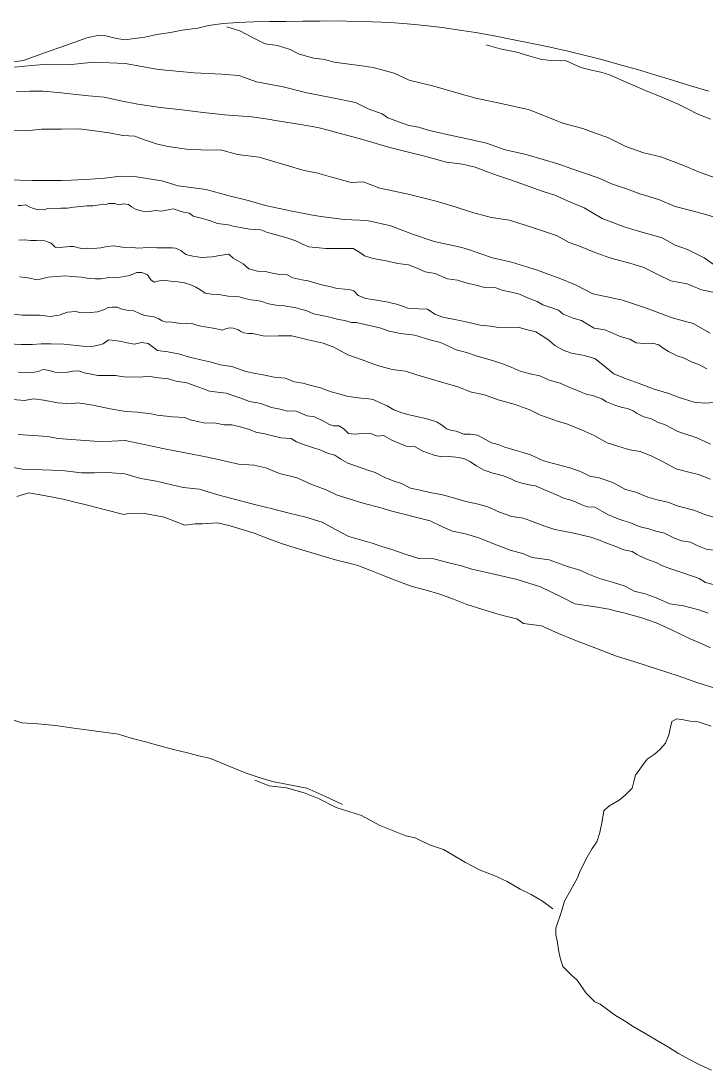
# Model space of a CAD drawing. Extents: x 683321 to 688873, y 7661944 to 7668387.
# Drawn here: x 686504.7 to 686712.4, y 7667116 to 7667434.2 of the extents above; entities that cross this region are included whole.
import ezdxf

# ---------------------------------------------------------------- set-up
doc = ezdxf.new("R2010")
doc.units = 0
doc.header["$MEASUREMENT"] = 0
doc.layers.add('01 CRESTA_Line', color=3, linetype='Continuous', lineweight=20)

msp = doc.modelspace()

# ---------------------------------------------------------------- linework, layer by layer
at = {"layer": '01 CRESTA_Line'}
for points in [[(686713.25, 7667412.83, 4162.94), (686707.69, 7667414.52, 4162.35), (686702.21, 7667416.23, 4161.79), (686696.86, 7667417.88, 4161.2), (686691.59, 7667419.47, 4160.65), (686686.36, 7667420.91, 4160.04), (686681.1, 7667422.34, 4159.55), (686675.82, 7667423.65, 4158.96), (686670.47, 7667424.99, 4158.4), (686665.14, 7667426.2, 4157.83), (686659.67, 7667427.35, 4157.2), (686654.17, 7667428.5, 4156.53), (686648.66, 7667429.56, 4155.82), (686643.18, 7667430.55, 4155.17), (686637.8, 7667431.43, 4154.59), (686632.45, 7667432.16, 4154.02), (686627.11, 7667432.77, 4153.49), (686621.84, 7667433.29, 4152.91), (686616.61, 7667433.68, 4152.33), (686611.33, 7667433.91, 4151.71), (686605.98, 7667434.05, 4151.18), (686600.67, 7667434.17, 4150.69), (686595.42, 7667434.16, 4150.16), (686590.18, 7667434.1, 4149.65), (686585.04, 7667434.04, 4149.16), (686580.03, 7667433.99, 4148.66), (686575.2, 7667433.91, 4148.19), (686570.58, 7667433.73, 4147.71), (686566.05, 7667433.45, 4147.29), (686561.59, 7667432.82, 4146.91), (686558.28, 7667432.01, 4147.45), (686553.62, 7667431.37, 4147.38), (686550.08, 7667430.72, 4147.1), (686545.84, 7667430.06, 4146.59), (686542.28, 7667429.3, 4146.16), (686536.04, 7667428.42, 4145.4), (686533.23, 7667428.98, 4145.21), (686530.44, 7667429.68, 4144.76), (686528.4, 7667429.82, 4144.34), (686524.63, 7667429.04, 4143.45), (686518.24, 7667426.76, 4142.82), (686511.86, 7667424.49, 4142.2), (686505.47, 7667422.21, 4141.57), (686501.77, 7667421.65, 4141.17)], [(686567.11, 7667432.42, 4147.62), (686571.05, 7667431.22, 4147.7), (686575.05, 7667429.07, 4147.79), (686578.77, 7667427.19, 4147.9), (686582.52, 7667426.74, 4148.8), (686586.29, 7667425.55, 4149.75), (686589.08, 7667424.11, 4148.87), (686593.45, 7667422.9, 4149.9), (686596.68, 7667422.46, 4150.25), (686599.67, 7667421.68, 4150.28), (686603.35, 7667421.2, 4150.18), (686607.3, 7667420.71, 4150.26), (686611.45, 7667420.07, 4150.46), (686617.9, 7667418.29, 4150.66), (686622.36, 7667416.2, 4150.56), (686629.9, 7667414.42, 4150.44), (686636.9, 7667412.39, 4150.25), (686642.61, 7667410.75, 4150.14), (686651.21, 7667408.96, 4150.12), (686658.9, 7667407.22, 4150.02), (686666.16, 7667404.3, 4150.01), (686669.26, 7667403.05, 4150.01), (686675.02, 7667401.51, 4149.87), (686679.06, 7667400, 4149.77), (686682.64, 7667398.86, 4149.72), (686688.09, 7667396.1, 4149.68), (686693.5, 7667394.21, 4149.71), (686698.75, 7667392.96, 4149.73), (686705.37, 7667390.42, 4149.76), (686710.11, 7667388.44, 4149.84), (686716.61, 7667386.12, 4149.84)], [(686713.75, 7667404.41, 4160.79), (686709.55, 7667406.15, 4160.61), (686706.75, 7667407.56, 4160.44), (686703.95, 7667408.97, 4160.28), (686699.01, 7667411.03, 4159.74), (686694.08, 7667413.1, 4159.42), (686689.15, 7667415.16, 4158.89), (686683.09, 7667417.87, 4157.63), (686680.49, 7667418.63, 4157.41), (686678.04, 7667419.15, 4157.21), (686674.45, 7667420.03, 4156.88), (686669.77, 7667422.16, 4156.4), (686668.19, 7667422.06, 4156.27), (686665.27, 7667422.19, 4155.99), (686662.24, 7667422.55, 4155.67), (686658.66, 7667423.61, 4155.25), (686655.09, 7667424.66, 4154.86), (686649.96, 7667425.76, 4154.4), (686645.77, 7667426.89, 4153.99)], [(686717.79, 7667373.76, 4140.05), (686712.33, 7667375.49, 4140.08), (686707.43, 7667376.79, 4140.15), (686703.1, 7667377.87, 4140.23), (686698.32, 7667379.95, 4140.31), (686694.74, 7667380.98, 4140.33), (686692.36, 7667381.72, 4140.33), (686688.29, 7667383.21, 4140.26), (686684.04, 7667384.66, 4140.17), (686679.75, 7667386.54, 4140.13), (686671.7, 7667389.27, 4140), (686667.8, 7667390.71, 4140.06), (686663, 7667392.12, 4140.04), (686657.48, 7667393.77, 4140.09), (686651.46, 7667395.12, 4140.15), (686645.84, 7667397.08, 4140.16), (686639.58, 7667398.52, 4140.18), (686634.36, 7667399.61, 4140.2), (686630.81, 7667400.47, 4140.21), (686628.16, 7667401.08, 4140.2), (686625.18, 7667401.97, 4140.18), (686622.28, 7667402.5, 4140.16), (686619.2, 7667403.58, 4140.15), (686615.96, 7667404.76, 4140.14), (686614.2, 7667406.05, 4140.15), (686609.96, 7667407.47, 4140.15), (686606.15, 7667409.43, 4140.16), (686599.17, 7667410.88, 4140.07), (686591.39, 7667412.41, 4140.08), (686584.18, 7667414.22, 4140.07), (686576.08, 7667415.68, 4140.16), (686570.78, 7667417.59, 4140.28), (686565.55, 7667418.01, 4140.39), (686557.18, 7667418.41, 4140.44), (686546.44, 7667419.42, 4140.47), (686536.24, 7667421.26, 4140.44), (686526.9, 7667421.69, 4140.41), (686519.92, 7667421.01, 4140.23), (686512.74, 7667421.03, 4139.89), (686507.99, 7667420.62, 4139.5), (686499.51, 7667419.89, 4138.82)], [(686714.85, 7667360.24, 4129.85), (686711.81, 7667362.29, 4129.87), (686706.77, 7667364.88, 4129.87), (686703.09, 7667366.16, 4129.9), (686699.15, 7667368.4, 4129.93), (686695.14, 7667369.52, 4129.97), (686691.25, 7667370.66, 4129.98), (686687.31, 7667371.86, 4129.99), (686684.12, 7667373.06, 4130.07), (686680.92, 7667374.25, 4130.18), (686678.16, 7667375.84, 4130.08), (686675.41, 7667377.44, 4130.02), (686671.27, 7667379.25, 4129.84), (686666.53, 7667381.31, 4129.74), (686662.99, 7667382.46, 4129.67), (686659.91, 7667383.55, 4129.62), (686656.84, 7667384.65, 4129.59), (686652.8, 7667386.06, 4129.68), (686649.21, 7667387.3, 4129.96), (686645.84, 7667388.49, 4129.97), (686642.43, 7667389.78, 4131), (686638.56, 7667390.7, 4131.3), (686633.72, 7667391.37, 4131.24), (686627.42, 7667393.11, 4131.52), (686620.96, 7667394.63, 4130.39), (686616.16, 7667395.86, 4130.34), (686612.41, 7667396.99, 4130.42), (686608.67, 7667398.13, 4130.51), (686605.28, 7667399.02, 4130.59), (686601.89, 7667399.91, 4130.66), (686598.28, 7667400.9, 4130.74), (686594.67, 7667401.9, 4130.79), (686588.88, 7667402.84, 4130.71), (686583.08, 7667403.79, 4130.55), (686578.9, 7667404.44, 4130.43), (686574.72, 7667405.09, 4130.31), (686570.55, 7667405.4, 4130.2), (686566.38, 7667405.72, 4130.11), (686559.93, 7667406.44, 4130.04), (686553.48, 7667407.17, 4130.05), (686547.03, 7667407.89, 4130.07), (686540.11, 7667408.9, 4130.15), (686534.99, 7667409.97, 4130.13), (686529.88, 7667411.04, 4130.15), (686525.21, 7667411.51, 4130.07), (686520.55, 7667411.98, 4130.1), (686516, 7667412.43, 4130.15), (686511.44, 7667412.89, 4130.27), (686507.37, 7667412.84, 4130.36), (686503.29, 7667412.79, 4130.36)], [(686502.2, 7667400.92, 4120.17), (686506.33, 7667400.86, 4120.19), (686510.94, 7667401.33, 4120.21), (686516.98, 7667401.4, 4121.02), (686522.36, 7667401.5, 4121.75), (686526.33, 7667400.94, 4121.43), (686531.48, 7667400.22, 4121.03), (686535.62, 7667399.46, 4120.81), (686539.19, 7667399.23, 4120.61), (686542.13, 7667398.1, 4120.51), (686546.08, 7667396.76, 4120.37), (686549.32, 7667396.12, 4120.35), (686554.87, 7667395.26, 4120.36), (686561.34, 7667394.94, 4120.24), (686565.15, 7667395.07, 4120.23), (686570.37, 7667393.71, 4120.2), (686576.96, 7667392.81, 4120.2), (686582.63, 7667391.1, 4120.1), (686590.58, 7667388.86, 4120.22), (686594.28, 7667388.11, 4120.23), (686598.5, 7667386.9, 4120.15), (686604.83, 7667385.16, 4120.24), (686608.44, 7667385.4, 4120.24), (686613.49, 7667383.5, 4120.19), (686621.74, 7667381.7, 4120.13), (686630.56, 7667379.47, 4120.14), (686636.64, 7667377.65, 4120.19), (686641.32, 7667376.13, 4120.08), (686647.3, 7667374.54, 4119.96), (686652.82, 7667373.76, 4119.8), (686660.14, 7667371.46, 4119.67), (686667.1, 7667369.09, 4119.49), (686670.87, 7667367, 4119.44), (686674, 7667365.88, 4119.46), (686678.46, 7667364, 4119.59), (686682.92, 7667362.47, 4119.78), (686686.19, 7667361.49, 4119.78), (686689.3, 7667360.74, 4119.87), (686693.56, 7667359.37, 4119.96), (686697.76, 7667357.25, 4119.93), (686701.77, 7667355.38, 4119.89), (686706.67, 7667354.39, 4119.89), (686711.03, 7667352.63, 4119.84), (686715.48, 7667351.66, 4120.24)], [(686500.69, 7667385.98, 4109.67), (686507.97, 7667385.81, 4109.7), (686513.12, 7667385.81, 4109.85), (686516.85, 7667385.75, 4109.87), (686519.94, 7667385.89, 4109.93), (686524.26, 7667386.12, 4109.91), (686530.17, 7667386.52, 4109.86), (686534.84, 7667387.05, 4109.98), (686539.1, 7667386.99, 4110.15), (686547.39, 7667385.69, 4110.1), (686552.36, 7667384.15, 4110.08), (686560.89, 7667383.03, 4110.07), (686567.46, 7667381.28, 4110.05), (686573.14, 7667379.83, 4110), (686579.23, 7667378.11, 4110.08), (686586.93, 7667376.51, 4110.2), (686592.61, 7667375.39, 4110.35), (686595.6, 7667374.83, 4110.39), (686602.73, 7667374, 4110.64), (686609.66, 7667373.67, 4110.71), (686616.84, 7667372.04, 4110.69), (686623.42, 7667369.53, 4110.63), (686629.98, 7667367.27, 4110.64), (686635.16, 7667366.2, 4110.53), (686638.36, 7667365.47, 4110.43), (686640.67, 7667364.71, 4110.36), (686644.15, 7667363.52, 4110.29), (686647.63, 7667362.32, 4110.26), (686653.46, 7667360.96, 4110.22), (686657.37, 7667359.77, 4110.18), (686661.29, 7667358.58, 4110.19), (686664.59, 7667357.35, 4110.21), (686667.89, 7667356.11, 4110.24), (686672.81, 7667354.17, 4110.3), (686678.11, 7667351.4, 4110.38), (686683.38, 7667350.26, 4110.38), (686687.04, 7667349.46, 4110.38), (686694.03, 7667347.12, 4110.41), (686702.11, 7667344.14, 4110.36), (686708.46, 7667342.4, 4110.37), (686713.65, 7667339.46, 4110.32)], [(686503.82, 7667378.23, 4101.41), (686504.76, 7667378.16, 4101.37), (686506.1, 7667378.36, 4101.37), (686507.2, 7667377.84, 4101.47), (686508.2, 7667377.35, 4101.4), (686509.52, 7667377.03, 4101.31), (686511.56, 7667376.89, 4101.23), (686512.87, 7667377.27, 4101.16), (686514.15, 7667377.22, 4101.17), (686515.49, 7667377.31, 4101.07), (686516.8, 7667377.4, 4101.13), (686518.85, 7667377.41, 4101.06), (686520.65, 7667377.73, 4100.85), (686522.88, 7667377.86, 4100.7), (686524.69, 7667378.09, 4100.66), (686526.45, 7667378.12, 4100.77), (686528.47, 7667378.36, 4100.69), (686530.38, 7667378.52, 4100.88), (686531.31, 7667378.76, 4100.97), (686533.07, 7667378.83, 4100.79), (686534.35, 7667378.44, 4100.76), (686535.74, 7667378.68, 4100.65), (686537.27, 7667378.5, 4100.65), (686538.23, 7667377.79, 4100.53), (686539.62, 7667376.97, 4100.5), (686541.58, 7667376.46, 4100.26), (686543.62, 7667376.41, 4100.15), (686545.47, 7667376.67, 4100.24), (686547.28, 7667376.46, 4100.15), (686549.3, 7667376.85, 4100.1), (686550.81, 7667377.2, 4100.2), (686552.32, 7667376.73, 4100.28), (686554.02, 7667376.17, 4100.23), (686555.81, 7667375.86, 4099.93), (686556.86, 7667374.95, 4099.91), (686558.89, 7667374.41, 4099.81), (686561.81, 7667373.62, 4099.84), (686564.33, 7667372.78, 4099.94), (686567.54, 7667372.35, 4099.86), (686568.99, 7667371.95, 4099.89), (686571.23, 7667371.49, 4099.97), (686573.95, 7667371.02, 4099.86), (686577.39, 7667370.83, 4099.52), (686579.48, 7667370.02, 4099.42), (686582.17, 7667369.25, 4099.27), (686585.34, 7667368.4, 4099.33), (686587.99, 7667367.51, 4099.3), (686590.1, 7667366.49, 4099.32), (686592.01, 7667365.69, 4099.42), (686597.16, 7667365.13, 4099.21), (686599.62, 7667365.15, 4099.52), (686604.11, 7667365.14, 4098.84), (686605.45, 7667365.17, 4099.41), (686607.41, 7667363.95, 4099.37), (686608.89, 7667362.94, 4099.51), (686611.47, 7667362.12, 4099.51), (686615.41, 7667361.42, 4099.35), (686618.98, 7667360.64, 4099.53), (686622.17, 7667360.2, 4100.09), (686624.84, 7667359.21, 4099.5), (686627.28, 7667358.06, 4099.39), (686630.32, 7667357.62, 4099.55), (686634.05, 7667355.99, 4099.49), (686637.03, 7667355.5, 4099.5), (686639.98, 7667354.6, 4099.5), (686642.67, 7667354.03, 4099.41), (686645.68, 7667353.25, 4099.61), (686648.34, 7667353.28, 4099.35), (686650.85, 7667352.42, 4099.64), (686653.38, 7667351.9, 4099.56), (686655.85, 7667351.28, 4099.61), (686658.23, 7667350.16, 4099.68), (686661.2, 7667349.06, 4099.62), (686662.94, 7667348.02, 4099.75), (686665.03, 7667347.35, 4099.57), (686667.66, 7667346.46, 4099.81), (686669.14, 7667345.24, 4099.7), (686672.17, 7667344.03, 4099.85), (686674.68, 7667343.31, 4099.75), (686676.28, 7667342.31, 4100.04), (686678.5, 7667340.99, 4099.68), (686681.75, 7667340.44, 4099.76), (686683.62, 7667339.67, 4099.67), (686686.36, 7667338.47, 4099.68), (686689.28, 7667337.7, 4099.82), (686691.18, 7667336.52, 4099.73), (686693.71, 7667336.31, 4099.58), (686696.21, 7667336.42, 4099.72), (686698.08, 7667335.91, 4099.78), (686699.41, 7667334.93, 4099.67), (686701.06, 7667333.92, 4099.55), (686703.68, 7667332.63, 4099.6), (686705.55, 7667331.96, 4099.53), (686708.17, 7667330.67, 4099.73), (686710.18, 7667329.96, 4099.6), (686712.62, 7667328.69, 4099.59)], [(686504.01, 7667367.68, 4090.93), (686505.81, 7667367.76, 4090.82), (686507.69, 7667367.61, 4090.81), (686509.42, 7667367.55, 4090.59), (686511.42, 7667367.7, 4090.67), (686512.95, 7667367.04, 4090.55), (686513.88, 7667366.82, 4090.55), (686514.5, 7667366.13, 4090.51), (686515.11, 7667365.55, 4090.46), (686516.01, 7667365.34, 4090.39), (686517.34, 7667365.59, 4090.17), (686518.46, 7667365.67, 4090.12), (686519.54, 7667365.74, 4090.21), (686520.62, 7667365.76, 4090.15), (686521.48, 7667365.57, 4090.15), (686522.17, 7667365.34, 4090.14), (686523.51, 7667365.06, 4090.14), (686524.94, 7667365.24, 4090.12), (686526.56, 7667365.2, 4090), (686528.96, 7667365.31, 4089.84), (686530.82, 7667365.72, 4089.93), (686532.74, 7667365.97, 4090.22), (686534.18, 7667365.77, 4090.22), (686536.09, 7667365.43, 4090.35), (686538.23, 7667365.54, 4090.28), (686540.05, 7667365.22, 4090.38), (686543.41, 7667365.47, 4089.99), (686545.87, 7667365.36, 4090.35), (686547.97, 7667365.32, 4090.27), (686550.54, 7667365.32, 4090.26), (686551.51, 7667365.27, 4090.35), (686553.14, 7667364.58, 4090.41), (686554.68, 7667363.35, 4090.69), (686556.81, 7667362.85, 4090.23), (686559.43, 7667362.4, 4089.95), (686562.63, 7667362.59, 4089.34), (686565.58, 7667363.15, 4089.76), (686567.71, 7667363.46, 4089.56), (686569.01, 7667362.25, 4089.83), (686570.7, 7667361.27, 4090.06), (686572.07, 7667360.46, 4089.89), (686573.78, 7667358.95, 4089.82), (686576.4, 7667358.29, 4089.53), (686578.88, 7667358.19, 4089.68), (686580.48, 7667357.73, 4089.7), (686583.02, 7667357.31, 4089.59), (686585.38, 7667357.2, 4089.42), (686587.1, 7667356.26, 4089.32), (686589.87, 7667355.69, 4089.12), (686591.82, 7667355.34, 4089.03), (686594.09, 7667354.66, 4089.29), (686595.83, 7667354.13, 4089.24), (686598.24, 7667353.63, 4089.04), (686600.55, 7667353.01, 4089.29), (686602.85, 7667352.78, 4089.13), (686604.66, 7667352.58, 4089.1), (686605.61, 7667352.31, 4089.07), (686606.98, 7667350.86, 4089.16), (686609.25, 7667349.94, 4089.07), (686611.84, 7667349.6, 4089.1), (686616.02, 7667348.91, 4089.19), (686618.93, 7667348.18, 4089.03), (686622.02, 7667347.02, 4089.18), (686625.29, 7667346.83, 4089.13), (686627.91, 7667346.75, 4089.44), (686630.23, 7667345.23, 4089.19), (686632.64, 7667344.3, 4089.84), (686636.24, 7667343.64, 4089.29), (686640.1, 7667342.78, 4089.72), (686643.89, 7667341.86, 4090.13), (686647.04, 7667341.59, 4089.94), (686650.08, 7667341.1, 4090), (686653.14, 7667341.24, 4090.26), (686655.46, 7667341.26, 4090.4), (686657.91, 7667340.6, 4090.34), (686660.8, 7667339.85, 4090.13), (686662.7, 7667338.66, 4090.32), (686664.79, 7667337.36, 4090.28), (686666.56, 7667335.77, 4090), (686669.13, 7667334.34, 4089.96), (686671.64, 7667333.4, 4089.9), (686675.1, 7667332.81, 4090.06), (686678.67, 7667331.82, 4089.83), (686681.11, 7667329.91, 4089.79), (686684.5, 7667327.17, 4089.72), (686687.66, 7667325.83, 4089.71), (686692.16, 7667324.23, 4089.56), (686696.64, 7667322.52, 4089.37), (686701.18, 7667321.15, 4089), (686704.31, 7667319.98, 4089.23), (686708.77, 7667318.55, 4089.14), (686711.91, 7667318.25, 4089.5), (686714.93, 7667318.46, 4089.61)], [(686504.29, 7667356.53, 4080.05), (686506.74, 7667356.21, 4080.18), (686509.66, 7667355.61, 4080.28), (686512.94, 7667356.47, 4080.35), (686515.48, 7667356.69, 4080.41), (686518.2, 7667356.82, 4080.34), (686520.09, 7667356.65, 4080.32), (686522.9, 7667356.42, 4080.18), (686525.4, 7667356.07, 4080.13), (686527.32, 7667355.93, 4080.12), (686528.93, 7667355.99, 4080.1), (686531.4, 7667356.31, 4080.21), (686532.69, 7667356.29, 4080.24), (686534.25, 7667356.38, 4080.28), (686537.62, 7667356.98, 4080.39), (686539.86, 7667357.86, 4080.41), (686541.38, 7667357.91, 4080.33), (686543.09, 7667357.16, 4080.13), (686544.2, 7667355.53, 4080.1), (686545.22, 7667354.96, 4080.03), (686546.21, 7667355.26, 4080.1), (686547.72, 7667355.52, 4080.03), (686550.04, 7667355.2, 4079.99), (686552.27, 7667355.01, 4080.01), (686554.26, 7667354.71, 4080.01), (686556.21, 7667354.17, 4079.94), (686557.69, 7667353.42, 4079.88), (686558.94, 7667352.7, 4079.95), (686560.57, 7667351.63, 4079.88), (686562.48, 7667351.33, 4079.94), (686564.68, 7667351.18, 4079.85), (686567.55, 7667350.65, 4079.84), (686570.81, 7667350.49, 4079.77), (686572.61, 7667350.03, 4079.82), (686574.44, 7667349.63, 4079.85), (686576.25, 7667349.37, 4079.82), (686577.81, 7667349.12, 4079.82), (686579.31, 7667348.5, 4079.78), (686580.85, 7667348.19, 4079.89), (686582.08, 7667347.98, 4079.96), (686584.13, 7667347.91, 4079.93), (686585.65, 7667347.54, 4079.93), (686587.74, 7667347.27, 4079.94), (686589.11, 7667346.83, 4079.99), (686591.36, 7667346.25, 4080.15), (686593.43, 7667345.38, 4080.12), (686594.95, 7667345.04, 4080.3), (686596.94, 7667344.58, 4080.37), (686598.71, 7667344.22, 4080.37), (686601.01, 7667343.64, 4080.43), (686602.89, 7667343.27, 4080.46), (686604.88, 7667342.69, 4080.5), (686606.41, 7667342.71, 4080.44), (686608.55, 7667342.21, 4080.28), (686613.52, 7667341.11, 4080.13), (686616.31, 7667340.1, 4080.14), (686619.8, 7667339.42, 4080.16), (686624.07, 7667338.82, 4079.93), (686628.67, 7667337.43, 4079.98), (686631.94, 7667336.63, 4079.91), (686634.5, 7667335.44, 4079.77), (686636.67, 7667334.42, 4079.8), (686639.81, 7667333.61, 4079.8), (686643.03, 7667332.54, 4079.71), (686646.94, 7667331.37, 4079.58), (686650.18, 7667330.38, 4079.67), (686653.37, 7667329.14, 4079.61), (686656.05, 7667327.97, 4079.69), (686659.13, 7667327.13, 4079.67), (686662.04, 7667326.51, 4079.76), (686664.86, 7667325.25, 4080.06), (686668.23, 7667324.31, 4079.73), (686671.34, 7667322.87, 4079.73), (686673.9, 7667321.85, 4079.68), (686675.75, 7667321.11, 4079.7), (686678.27, 7667320.49, 4079.66), (686680.84, 7667319.57, 4079.29), (686682.27, 7667318.68, 4079.66), (686684.73, 7667317.59, 4079.68), (686687.02, 7667316.92, 4079.57), (686688.57, 7667316.63, 4079.59), (686690.32, 7667315.88, 4079.62), (686691.55, 7667315.09, 4079.66), (686693.51, 7667314.12, 4079.66), (686695.86, 7667313.44, 4079.61), (686697.86, 7667312.38, 4079.61), (686699.83, 7667311.74, 4079.68), (686701.89, 7667310.65, 4079.68), (686703.64, 7667309.78, 4079.59), (686705.61, 7667309.07, 4079.53), (686707.9, 7667308.32, 4079.58), (686709.66, 7667307.74, 4079.62), (686711.82, 7667306.67, 4079.61), (686713.81, 7667305.84, 4079.49)], [(686502.19, 7667345.26, 4070.03), (686505.18, 7667344.92, 4070), (686507.45, 7667344.95, 4070.05), (686510.31, 7667344.91, 4070.01), (686513.51, 7667344.57, 4070.19), (686516.26, 7667344.93, 4070.05), (686518.8, 7667345.89, 4070.27), (686521.35, 7667346.05, 4070.22), (686522.9, 7667345.65, 4070.36), (686525.75, 7667345.74, 4070.34), (686527.93, 7667345.9, 4070.43), (686529.98, 7667346.68, 4070.21), (686531.14, 7667347.22, 4070.3), (686532.42, 7667347.37, 4070.28), (686533.92, 7667347.32, 4070.31), (686535, 7667346.83, 4070.34), (686537.25, 7667346.35, 4070.23), (686538.96, 7667346.25, 4070.44), (686540.64, 7667345.48, 4070.31), (686542.3, 7667344.8, 4070.16), (686543.7, 7667344.6, 4070.16), (686545.11, 7667344.4, 4070.13), (686546.48, 7667343.81, 4070.14), (686547.52, 7667343.26, 4070.11), (686548.81, 7667342.85, 4070.09), (686549.88, 7667342.86, 4070.12), (686551.71, 7667342.62, 4070.02), (686553.17, 7667342.44, 4070.08), (686554.91, 7667342.46, 4070.27), (686556.46, 7667342.38, 4070.25), (686557.99, 7667341.93, 4070.24), (686559.23, 7667341.63, 4070.25), (686560.54, 7667341.44, 4070.19), (686561.7, 7667341.19, 4070.15), (686562.95, 7667340.96, 4070.2), (686564.5, 7667340.65, 4070.15), (686565.8, 7667340.38, 4070.15), (686566.66, 7667340.78, 4070.11), (686567.88, 7667341.07, 4070.11), (686569.06, 7667341.02, 4070.22), (686570.47, 7667340.59, 4070.05), (686571.37, 7667339.97, 4070.1), (686572.27, 7667339.53, 4070.15), (686573.72, 7667339.39, 4070.18), (686574.94, 7667339.39, 4070.27), (686578.59, 7667338.54, 4070.33), (686582.78, 7667338.67, 4070.76), (686586.8, 7667338.62, 4070.76), (686591.82, 7667337.45, 4070.78), (686596.29, 7667336.42, 4070.69), (686599.6, 7667335.22, 4070.73), (686603.77, 7667332.85, 4070.61), (686608.13, 7667331.34, 4070.55), (686612.84, 7667329.63, 4070.59), (686617.24, 7667328.46, 4070.44), (686621.26, 7667327.99, 4070.24), (686624.77, 7667326.86, 4070.25), (686628.47, 7667325.7, 4070.1), (686632.6, 7667324.54, 4070.01), (686637.18, 7667323.16, 4070.12), (686641.27, 7667321.57, 4070.01), (686645.29, 7667320.72, 4070), (686649.37, 7667319.23, 4070), (686654.51, 7667317.81, 4070.06), (686658.98, 7667316.26, 4070.04), (686662.23, 7667314.55, 4070.05), (686667.42, 7667312.79, 4070.3), (686670.37, 7667311.89, 4070.29), (686674.89, 7667310, 4070.53), (686678.52, 7667308.44, 4070.5), (686682.46, 7667306.23, 4070.54), (686685.97, 7667305.1, 4070.41), (686689.35, 7667304.1, 4070.41), (686692.46, 7667303.6, 4070.38), (686695.74, 7667302.29, 4070.34), (686699.24, 7667300.53, 4070.19), (686703.4, 7667298.33, 4070.03), (686706.83, 7667297.42, 4070.26), (686710.14, 7667296.56, 4070.34), (686713.76, 7667295.2, 4070.32)], [(686715.43, 7667283.43, 4060.27), (686712.3, 7667284.37, 4060.22), (686708.7, 7667285.8, 4060.28), (686703.95, 7667287.02, 4059.99), (686700.83, 7667288.2, 4060.09), (686697.6, 7667288.89, 4060.25), (686694.77, 7667289.76, 4060.31), (686691.17, 7667291.2, 4060.36), (686687.95, 7667292.04, 4060.24), (686684.19, 7667294.18, 4060.24), (686679.99, 7667295.61, 4060.29), (686677.21, 7667296.12, 4060.45), (686674.37, 7667297.48, 4060.43), (686671.13, 7667298.6, 4060.26), (686667.63, 7667299.5, 4060.21), (686663.13, 7667300.78, 4060.08), (686659.21, 7667302.6, 4060.13), (686656.97, 7667303.24, 4060.15), (686654.15, 7667304.11, 4060.09), (686651.45, 7667304.94, 4060.14), (686649.4, 7667305.7, 4060.2), (686647.35, 7667306.21, 4060.12), (686645.5, 7667307.26, 4060.12), (686643.12, 7667308.53, 4059.98), (686640.9, 7667308.81, 4060.05), (686639, 7667308.83, 4060.06), (686636.66, 7667309.71, 4060.03), (686635.25, 7667309.96, 4060.06), (686633.68, 7667310.44, 4060.11), (686632.2, 7667311.67, 4060.05), (686630.91, 7667312.45, 4060.04), (686629.48, 7667312.95, 4060.16), (686626.99, 7667313.72, 4060.19), (686624.63, 7667314.24, 4060.19), (686622.42, 7667314.68, 4060.14), (686620.15, 7667315.35, 4060.22), (686617.75, 7667316.19, 4060.15), (686615.69, 7667317.42, 4060.13), (686613.38, 7667318.49, 4060.13), (686611.51, 7667319.36, 4060.08), (686609.54, 7667319.7, 4060.03), (686607.84, 7667319.77, 4060.05), (686605.46, 7667320.07, 4060.08), (686603.45, 7667320.34, 4060.17), (686601.04, 7667321.11, 4060.18), (686598.74, 7667321.64, 4060.22), (686595.53, 7667322.89, 4060.04), (686592.72, 7667323.64, 4060.21), (686590.18, 7667324.3, 4060.22), (686587.64, 7667324.73, 4060.11), (686584.84, 7667325.86, 4060.08), (686581.44, 7667326.17, 4060.15), (686578.17, 7667326.87, 4060), (686575.76, 7667327.27, 4060.04), (686572.83, 7667327.87, 4060.04), (686568.65, 7667329.4, 4060.07), (686565.22, 7667329.89, 4060.16), (686561.99, 7667330.76, 4060.4), (686559.23, 7667331.34, 4060.27), (686555.84, 7667332.22, 4060.36), (686552.42, 7667333.22, 4060.45), (686549.24, 7667333.76, 4060.33), (686546.09, 7667334.2, 4060.54), (686543.27, 7667336.35, 4060.32), (686541.39, 7667336.65, 4060.56), (686539.06, 7667336.11, 4060.65), (686536.89, 7667336.52, 4060.57), (686535.08, 7667336.94, 4060.62), (686533.13, 7667337.2, 4060.69), (686531.23, 7667337.47, 4060.19), (686529.57, 7667336.25, 4059.19), (686528.11, 7667335.84, 4058.97), (686526.69, 7667335.51, 4058.85), (686524.31, 7667335.43, 4059.04), (686521.52, 7667335.77, 4058.96), (686517.68, 7667336.11, 4059.02), (686513.87, 7667336.25, 4059.06), (686510.78, 7667336.27, 4058.94), (686508.09, 7667336.03, 4058.97), (686504.77, 7667336.02, 4059.15), (686500.9, 7667336.21, 4059.19)], [(686714.58, 7667273.69, 4049.86), (686712.4, 7667273.96, 4049.8), (686709.92, 7667274.94, 4049.98), (686707.65, 7667276.09, 4049.96), (686704.96, 7667276.51, 4050.14), (686702.89, 7667277.29, 4050.05), (686699.86, 7667278.85, 4050.06), (686697.23, 7667279.46, 4050.21), (686694.78, 7667280.25, 4050.15), (686693.18, 7667280.56, 4050.1), (686691.34, 7667281.12, 4050.05), (686689.28, 7667282.01, 4050.01), (686687.17, 7667282.62, 4050.26), (686685.28, 7667283.36, 4050.17), (686682.85, 7667284.34, 4050.22), (686680.8, 7667285.48, 4050.29), (686678.68, 7667286.73, 4050.29), (686676.47, 7667286.82, 4050.22), (686674.76, 7667287.37, 4050.33), (686672.86, 7667288.3, 4050.43), (686671.1, 7667288.9, 4050.19), (686669.53, 7667289.27, 4050.22), (686667.09, 7667290.42, 4050.36), (686663.18, 7667292.05, 4050.37), (686660.68, 7667293.13, 4050.4), (686658.83, 7667293.44, 4050.46), (686656.53, 7667293.98, 4050.5), (686654.67, 7667294.61, 4050.65), (686653.24, 7667295.26, 4050.66), (686650.96, 7667296.16, 4050.48), (686647.45, 7667297.15, 4050.61), (686644.92, 7667298.05, 4050.62), (686642.82, 7667299.2, 4051), (686640.83, 7667300.58, 4051.1), (686639.18, 7667301.37, 4050.89), (686637.45, 7667301.74, 4050.8), (686634.62, 7667302.03, 4050.29), (686632.25, 7667301.92, 4050.02), (686629.94, 7667302.51, 4049.98), (686626.59, 7667303.7, 4050.08), (686624.18, 7667305.01, 4049.57), (686621.47, 7667305.22, 4049.79), (686619.25, 7667306.07, 4049.46), (686617.15, 7667307.06, 4049.46), (686614.62, 7667308.38, 4049.01), (686612.75, 7667308.21, 4049.43), (686610.46, 7667309.13, 4049.38), (686608.26, 7667309.03, 4049.41), (686605.78, 7667308.81, 4049.35), (686604.01, 7667309.02, 4049.19), (686602.76, 7667310.2, 4049.12), (686601.17, 7667311.36, 4049.38), (686599.45, 7667311.39, 4049.54), (686598.28, 7667311.72, 4049.74), (686596.42, 7667312.8, 4049.72), (686593.65, 7667314.07, 4049.72), (686591.45, 7667314.41, 4049.73), (686587.9, 7667315.96, 4049.63), (686585.49, 7667315.86, 4049.76), (686582.82, 7667316.49, 4049.84), (686580.67, 7667316.96, 4049.66), (686577.46, 7667318.11, 4049.38), (686574.02, 7667318.73, 4049.73), (686571.35, 7667319.8, 4049.56), (686568.9, 7667320.56, 4049.75), (686566.94, 7667321.24, 4049.58), (686564.24, 7667321.53, 4049.45), (686561.86, 7667321.92, 4049.54), (686559.74, 7667322.71, 4049.53), (686557.53, 7667323.53, 4049.54), (686554.73, 7667324.46, 4049.56), (686552.06, 7667324.79, 4049.77), (686549.46, 7667325.6, 4049.78), (686546.4, 7667325.97, 4049.84), (686543.14, 7667326.38, 4049.99), (686540.84, 7667326.17, 4049.92), (686538.82, 7667326.23, 4049.97), (686536.9, 7667326.17, 4050), (686535.05, 7667326.3, 4049.95), (686533.41, 7667326.64, 4050.04), (686531.47, 7667326.65, 4050.01), (686529.59, 7667326.61, 4050.03), (686528.02, 7667326.63, 4050.13), (686526.44, 7667326.97, 4050.06), (686523.85, 7667327.43, 4050.07), (686522.21, 7667328, 4049.98), (686520.52, 7667327.96, 4049.98), (686518.86, 7667327.69, 4049.95), (686517.26, 7667327.54, 4049.87), (686514.92, 7667327.67, 4049.87), (686513.31, 7667328.15, 4049.81), (686511.41, 7667328.5, 4049.79), (686509.92, 7667327.83, 4049.77), (686507.72, 7667327.47, 4049.83), (686506.18, 7667327.58, 4049.97), (686503.82, 7667327.67, 4049.97)], [(686502.19, 7667319.39, 4039.86), (686505.77, 7667319.03, 4039.9), (686508.52, 7667319.51, 4039.97), (686511.63, 7667319.18, 4039.97), (686515.73, 7667318.31, 4039.93), (686520.01, 7667318.07, 4040), (686521.82, 7667318.32, 4040.1), (686525.35, 7667317.83, 4040.18), (686526.96, 7667317.54, 4040.21), (686531.72, 7667316.51, 4040.2), (686536.47, 7667315.68, 4040.18), (686540.02, 7667315.46, 4040.16), (686544.14, 7667315.05, 4040.1), (686546, 7667314.57, 4040.08), (686550.65, 7667314.06, 4040.02), (686554.28, 7667313.92, 4040.05), (686556.11, 7667313.23, 4039.71), (686558.18, 7667312.65, 4039.67), (686560.15, 7667312.25, 4039.65), (686563.73, 7667312.14, 4039.77), (686566.33, 7667311.7, 4039.81), (686568.64, 7667311.63, 4039.85), (686571.59, 7667310.92, 4039.88), (686573.98, 7667310.22, 4039.68), (686575.89, 7667309.44, 4039.9), (686578.59, 7667308.93, 4039.86), (686580.57, 7667308.44, 4039.73), (686583.5, 7667307.69, 4039.72), (686586.64, 7667307.54, 4039.75), (686588.26, 7667306.48, 4039.94), (686590.4, 7667305.68, 4039.68), (686593.1, 7667304.75, 4039.63), (686595.6, 7667303.99, 4039.58), (686597.59, 7667303.09, 4039.58), (686599.82, 7667302.42, 4039.43), (686601.68, 7667301.29, 4039.67), (686603.79, 7667300.01, 4039.2), (686607.01, 7667298.91, 4039.41), (686609.87, 7667297.91, 4039.25), (686612.05, 7667297.22, 4039.52), (686614.79, 7667295.76, 4039.41), (686617.53, 7667294.69, 4039.49), (686620.06, 7667293.85, 4039.55), (686622.83, 7667292.47, 4039.62), (686625.72, 7667291.89, 4039.99), (686628.7, 7667291.17, 4039.91), (686632.46, 7667290.47, 4039.98), (686636.57, 7667289.3, 4040.13), (686639.57, 7667288.39, 4040.03), (686642.96, 7667287.75, 4040.11), (686646.26, 7667286.79, 4039.69), (686649.74, 7667285.22, 4039.53), (686653.49, 7667283.89, 4039.7), (686657.09, 7667283.33, 4039.45), (686659.99, 7667282.23, 4039.78), (686663.55, 7667280.96, 4039.53), (686666.58, 7667279.91, 4039.86), (686668.66, 7667279.52, 4039.94), (686672.3, 7667278.81, 4040.11), (686674.87, 7667278.18, 4039.94), (686677.49, 7667277.57, 4039.53), (686680.1, 7667276.69, 4040.17), (686682.03, 7667275.83, 4040.35), (686685.07, 7667274.81, 4040.42), (686687.5, 7667273.79, 4040.49), (686690.06, 7667273.26, 4039.86), (686691.35, 7667272.48, 4040.38), (686692.41, 7667271.82, 4040.31), (686694.96, 7667270.68, 4040.05), (686697.33, 7667269.9, 4040.35), (686699.18, 7667268.93, 4040.3), (686701.41, 7667268.1, 4040.54), (686703.23, 7667267.43, 4040.31), (686705.67, 7667266.67, 4040.18), (686708.35, 7667265.8, 4040.33), (686710.29, 7667265.08, 4040.29), (686712.28, 7667263.85, 4040.33), (686714.96, 7667263.11, 4040.19)], [(686713.01, 7667254.52, 4030.25), (686710.27, 7667255.56, 4030.29), (686705.55, 7667256.74, 4030.32), (686701.44, 7667257.36, 4030.32), (686697.29, 7667259.15, 4030.24), (686693.91, 7667260.43, 4030.2), (686690.64, 7667261.19, 4030.17), (686687.93, 7667262.68, 4030.16), (686684.34, 7667263.89, 4030.16), (686680.07, 7667265.1, 4030.13), (686676.54, 7667266.42, 4030.09), (686674.4, 7667267.43, 4030.04), (686670.4, 7667268.66, 4029.96), (686664.82, 7667270.72, 4029.89), (686659.67, 7667271.43, 4029.99), (686656.85, 7667272.6, 4029.91), (686653.32, 7667273.55, 4029.98), (686648.25, 7667275.49, 4030.05), (686643.48, 7667277.41, 4030.1), (686639.46, 7667278.63, 4030.15), (686635.56, 7667279.39, 4030.16), (686632.53, 7667280.68, 4030.13), (686628.77, 7667282.55, 4030.16), (686624.33, 7667283.66, 4030.11), (686620.76, 7667284.57, 4030.03), (686617.12, 7667285.45, 4029.99), (686613.46, 7667286.61, 4029.97), (686608.75, 7667287.79, 4029.93), (686604.25, 7667289.26, 4029.84), (686600.52, 7667290.38, 4029.81), (686597.26, 7667291.9, 4029.82), (686592.61, 7667293.65, 4029.73), (686588.46, 7667295.54, 4029.72), (686583.12, 7667296.93, 4029.64), (686578.9, 7667298.6, 4029.58), (686575.31, 7667299.4, 4029.54), (686570.61, 7667299.75, 4029.55), (686567.14, 7667300.53, 4029.51), (686563.67, 7667301.31, 4029.55), (686560.2, 7667302.09, 4029.58), (686556.05, 7667302.88, 4029.63), (686551.89, 7667303.67, 4029.73), (686547.74, 7667304.47, 4029.87), (686543.92, 7667305.29, 4029.92), (686540.09, 7667306.11, 4029.97), (686536.27, 7667306.93, 4030.09), (686532.27, 7667306.76, 4030.14), (686528.27, 7667306.59, 4030.24), (686524.12, 7667306.89, 4030.43), (686519.98, 7667307.2, 4030.38), (686515.83, 7667307.5, 4030.34), (686512.88, 7667308.09, 4030.33), (686508.41, 7667308.46, 4030.33), (686503.84, 7667308.76, 4030.41)], [(686498.4, 7667299.4, 4020.48), (686505.13, 7667298.2, 4020.32), (686508.28, 7667298.09, 4020.31), (686513.92, 7667297.92, 4020.32), (686517.97, 7667297.76, 4020.31), (686523, 7667297.09, 4020.27), (686526.96, 7667297.14, 4020.25), (686530.92, 7667297.19, 4020.25), (686536.18, 7667296.78, 4020.23), (686541, 7667295.35, 4020.21), (686545.82, 7667294.6, 4020.27), (686550.42, 7667293.47, 4020.23), (686553.87, 7667292.67, 4020.19), (686558.85, 7667292.16, 4020.19), (686564.36, 7667290.41, 4020.17), (686570.12, 7667288.91, 4020.22), (686575.88, 7667287.41, 4020.24), (686580.94, 7667286.15, 4020.18), (686585.99, 7667284.89, 4020.1), (686591.05, 7667283.62, 4020.08), (686596.02, 7667282.16, 4020.05), (686600.05, 7667279.96, 4019.98), (686604.09, 7667277.76, 4019.94), (686607.64, 7667276.76, 4019.92), (686611.2, 7667275.76, 4019.91), (686614.15, 7667274.79, 4019.93), (686617.1, 7667273.81, 4019.96), (686621.23, 7667272.45, 4020.01), (686625.35, 7667271.09, 4020.06), (686629.83, 7667270.97, 4020.05), (686634.04, 7667269.93, 4020.03), (686638.24, 7667268.9, 4020.04), (686641.43, 7667267.93, 4020.07), (686645.97, 7667266.89, 4020.12), (686655.17, 7667264.7, 4020.23), (686662.25, 7667262.57, 4020.37), (686668.44, 7667259.54, 4020.32), (686672.66, 7667257.4, 4020.37), (686676.08, 7667256.87, 4020.49), (686679.51, 7667256.34, 4020.61), (686682.93, 7667255.8, 4020.65), (686684.84, 7667255.28, 4020.64), (686687.5, 7667254.67, 4020.68), (686692.92, 7667253.14, 4020.88), (686697.31, 7667251.6, 4020.62), (686701.69, 7667249.58, 4020.6), (686704.65, 7667248.18, 4020.51), (686707.6, 7667246.79, 4020.42), (686710.69, 7667245.39, 4020.37), (686713.78, 7667244, 4020.33)], [(686503.44, 7667289.95, 4010.22), (686507.07, 7667291.04, 4010.28), (686512.26, 7667290.1, 4010.31), (686517.46, 7667289.16, 4010.31), (686521.16, 7667288.21, 4010.36), (686524.85, 7667287.26, 4010.36), (686530.35, 7667285.88, 4010.37), (686535.86, 7667284.51, 4010.36), (686537.23, 7667284.76, 4010.35), (686541.64, 7667284.9, 4010.32), (686541.67, 7667284.88, 4010.32), (686544.9, 7667284.27, 4010.31), (686548.14, 7667283.65, 4010.3), (686551.28, 7667282.47, 4010.28), (686554.43, 7667281.28, 4010.25), (686557.55, 7667281.59, 4010.27), (686559.71, 7667281.59, 4010.28), (686564.31, 7667281.89, 4010.39), (686568.16, 7667281.01, 4010.46), (686571.77, 7667279.9, 4010.5), (686575.38, 7667278.79, 4010.5), (686579.51, 7667277.22, 4010.53), (686583.65, 7667275.64, 4010.52), (686588.1, 7667274.29, 4010.53), (686592.56, 7667272.95, 4010.56), (686596.66, 7667271.74, 4010.59), (686600.77, 7667270.53, 4010.6), (686603.79, 7667269.76, 4010.58), (686606.81, 7667268.99, 4010.54), (686610.43, 7667267.57, 4010.51), (686614.06, 7667266.14, 4010.5), (686618.67, 7667264.36, 4010.45), (686623.29, 7667262.59, 4010.35), (686627.51, 7667261.47, 4010.28), (686631.72, 7667260.35, 4010.23), (686635.82, 7667258.76, 4010.14), (686639.92, 7667257.16, 4010.03), (686644.45, 7667255.73, 4009.98), (686648.97, 7667254.3, 4009.94), (686651.98, 7667253.54, 4009.92), (686655, 7667252.78, 4009.94), (686657.08, 7667251.43, 4009.98), (686662.54, 7667250.66, 4010.07), (686667.67, 7667248.34, 4010.09), (686672.64, 7667246.32, 4010.07), (686678.18, 7667244.2, 4010.24), (686685.24, 7667241.49, 4010.08), (686690.8, 7667239.79, 4010.03), (686697.74, 7667237.56, 4010.08), (686704, 7667235.52, 4010.13), (686709.64, 7667233.49, 4010.23), (686714.49, 7667231.99, 4010.35)], [(686602.19, 7667196.52, 4002.13), (686596.79, 7667198.98, 4002.22), (686591.39, 7667201.45, 4002.31), (686586.15, 7667202.46, 4001.82), (686580.92, 7667203.46, 4001.33), (686576.95, 7667204.73, 4001.44), (686572.98, 7667205.99, 4001.54), (686567.55, 7667208.22, 3999.74), (686562.12, 7667210.45, 3999.75), (686558.65, 7667211.3, 3999.75), (686555.18, 7667212.14, 3999.75), (686550.97, 7667213.22, 3999.75), (686546.77, 7667214.3, 3999.75), (686542.46, 7667215.47, 3999.76), (686538.15, 7667216.65, 3999.76), (686534.26, 7667217.79, 3999.76), (686529.76, 7667218.41, 3999.76), (686525.25, 7667219.03, 3999.77), (686520.74, 7667219.66, 3999.77), (686515.18, 7667220.44, 3999.77), (686509.81, 7667220.93, 3999.77), (686504.98, 7667221.25, 3999.78), (686500.4, 7667222.8, 3999.78)], [(686713.95, 7667220.28, 4000.35), (686709.98, 7667221.54, 4000.34), (686707.59, 7667221.82, 4000.41), (686705.59, 7667222.15, 4000.44), (686703.6, 7667222.48, 4000.43), (686702, 7667221.7, 4000.37), (686701.63, 7667219.91, 4000.3), (686701.17, 7667217.62, 4000.23), (686700.08, 7667215.14, 4000.15), (686698.55, 7667213.28, 4000.11), (686696.69, 7667211.69, 4000.14), (686694.56, 7667210.29, 4000.07), (686692.85, 7667207.97, 4000.05), (686691.02, 7667205.44, 4000.07), (686690.51, 7667203.46, 4000.08), (686690.01, 7667201.49, 4000.08), (686687.84, 7667199.28, 4000.09), (686686.03, 7667197.8, 4000.1), (686682.9, 7667196.03, 4000.13), (686681.44, 7667194.55, 4000.1), (686680.87, 7667191.45, 4000.13), (686680.24, 7667188.02, 4000.13), (686679.28, 7667185.15, 4000.13), (686677.91, 7667183.17, 4000.08), (686676.37, 7667180.51, 4000.01), (686674.25, 7667176.38, 3999.97), (686673.47, 7667174.3, 3999.96), (686671.44, 7667170.61, 3999.92), (686669.48, 7667167.15, 3999.88), (686668.58, 7667164.06, 4001.13), (686666.88, 7667158.97, 3997.7), (686666.85, 7667157.08, 3997.11), (686667.33, 7667154.67, 3996.01), (686667.63, 7667152.37, 3994.73), (686668.16, 7667149.94, 3993.59), (686668.98, 7667147.37, 3992.8), (686671.51, 7667144.87, 3992.46), (686673.35, 7667143.23, 3992.23), (686676.1, 7667139.3, 3991.72), (686678.66, 7667136.69, 3991.22), (686680.27, 7667135.9, 3991.28), (686684.96, 7667132.5, 3991.46), (686687.64, 7667130.85, 3991.49), (686690.31, 7667129.19, 3991.52), (686694.11, 7667126.97, 3991.69), (686697.91, 7667124.74, 3991.86), (686700.99, 7667122.87, 3991.85), (686704.07, 7667120.99, 3991.84), (686707.2, 7667119.29, 3991.88), (686710.32, 7667117.6, 3991.93), (686714.07, 7667115.96, 3991.93)], [(686575.65, 7667203.85, 4001.69), (686580, 7667202.16, 4001.32), (686585.21, 7667201.57, 4001.81), (686590.53, 7667200, 4001.88), (686595.12, 7667198.2, 4002.05), (686600.25, 7667195.6, 4002.02), (686604.09, 7667194.36, 4002.06), (686607.93, 7667193.12, 4002.1), (686610.59, 7667191.7, 4001.89), (686613.26, 7667190.27, 4001.68), (686621.43, 7667187.01, 4001.5), (686624.25, 7667186.34, 4001.77), (686628.61, 7667184.3, 4001.78), (686632.83, 7667182.84, 4001.91), (686635.71, 7667181.16, 4002.13), (686639.48, 7667178.89, 4001.43), (686643.91, 7667176.57, 4001.64), (686648.2, 7667175, 4001.94), (686652.08, 7667173.1, 4002.17), (686656.06, 7667170.86, 4002.21), (686659.41, 7667169.15, 4002.33), (686662.8, 7667167.2, 4002.12), (686665.96, 7667164.88, 4002.18)]]:
    msp.add_polyline3d(points, dxfattribs=at)

doc.saveas('drawing.dxf')
